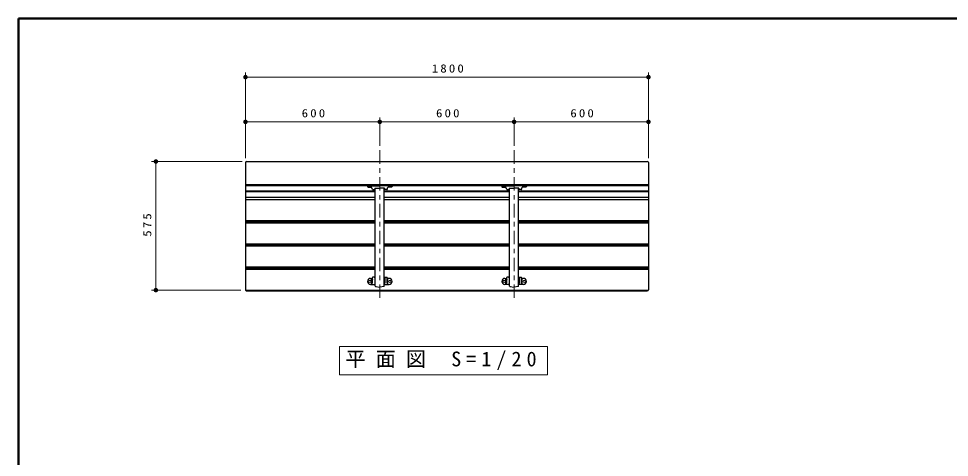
# Model space of a CAD drawing. Units: millimetres on the paper, scale 1:20. Extents: x -365 to 0, y -5 to 257.
# Drawn here: x -365 to -157.1, y 158.9 to 257 of the extents above; entities that cross this region are included whole.
import ezdxf

# ---------------------------------------------------------------- set-up
doc = ezdxf.new("R2010")
doc.units = ezdxf.units.MM
doc.linetypes.add('USER2', pattern=[6, 3, -1, 1, -1])
doc.layers.add('LY_1', color=7, linetype='Continuous', lineweight=25)
doc.layers.add('LY_3', color=7, linetype='Continuous', lineweight=13)
doc.styles.add('ＭＳ ゴシック', font='')
doc.styles.get('ＭＳ ゴシック').set_extended_font_data('MS Gothic')

# ---------------------------------------------------------------- blocks, each defined once
blk = doc.blocks.new('filled_dot')
at = {"color": 0, "linetype": 'Continuous', "lineweight": -2, "const_width": 1.25}
blk.add_lwpolyline([(-0.625, 0, 1), (0.625, 0, 1)], format="xyb", close=True, dxfattribs=at)

msp = doc.modelspace()

# ---------------------------------------------------------------- linework, layer by layer
at = {"layer": 'LY_1', "lineweight": 13}
for p, q in [((-314.336, 225.817), (-314.336, 244.918)), ((-314.336, 243.918), (-224.336, 243.918)), ((-224.336, 225.817), (-224.336, 244.918)), ((-314.336, 225.817), (-314.336, 234.918)), ((-284.336, 228.567), (-284.336, 234.918)), ((-284.336, 228.567), (-284.336, 234.918)), ((-254.336, 228.567), (-254.336, 234.918)), ((-254.336, 228.567), (-254.336, 234.918)), ((-224.336, 225.817), (-224.336, 234.918)), ((-314.336, 233.918), (-284.336, 233.918)), ((-284.336, 233.918), (-254.336, 233.918)), ((-254.336, 233.918), (-224.336, 233.918)), ((-315.086, 225.067), (-335.336, 225.067)), ((-334.336, 196.317), (-334.336, 225.067)), ((-315.336, 196.317), (-335.336, 196.317)), ((-246.849, 183.68), (-293.349, 183.68)), ((-293.349, 183.68), (-293.349, 177.38)), ((-246.849, 177.38), (-246.849, 183.68)), ((-293.349, 177.38), (-246.849, 177.38))]:
    msp.add_line(p, q, dxfattribs=at)
at = {"layer": 'LY_1', "linetype": 'USER2', "lineweight": 13}
for p, q in [((-284.336, 227.567), (-284.336, 193.625)), ((-254.336, 227.567), (-254.336, 193.625))]:
    msp.add_line(p, q, dxfattribs=at)
at = {"layer": 'LY_1'}
for p, q in [((-314.336, 224.817), (-314.336, 196.375)), ((-314.086, 225.067), (-224.586, 225.067)), ((-224.336, 224.817), (-224.336, 196.375)), ((-314.336, 219.893), (-224.336, 219.893)), ((-314.336, 219.689), (-224.336, 219.689)), ((-314.336, 218.472), (-285.336, 218.472)), ((-314.336, 218.343), (-285.336, 218.343)), ((-287.086, 219.652), (-284.336, 219.652)), ((-287.086, 219.652), (-287.075, 219.447)), ((-286.975, 219.352), (-286.202, 219.352)), ((-285.974, 218.842), (-286.155, 219.32)), ((-285.88, 218.777), (-285.479, 218.777)), ((-285.419, 219.027), (-285.429, 218.825)), ((-285.369, 219.074), (-284.336, 219.074)), ((-285.336, 197.198), (-285.336, 219.074)), ((-281.586, 219.652), (-284.336, 219.652)), ((-283.303, 219.074), (-284.336, 219.074)), ((-283.336, 197.198), (-283.336, 219.074)), ((-283.336, 218.472), (-255.336, 218.472)), ((-283.336, 218.343), (-255.336, 218.343)), ((-283.253, 219.027), (-283.243, 218.825)), ((-282.792, 218.777), (-283.193, 218.777)), ((-282.698, 218.842), (-282.517, 219.32)), ((-281.697, 219.352), (-282.47, 219.352)), ((-281.586, 219.652), (-281.597, 219.447)), ((-257.086, 219.652), (-254.336, 219.652)), ((-257.086, 219.652), (-257.075, 219.447)), ((-256.975, 219.352), (-256.202, 219.352)), ((-255.974, 218.842), (-256.155, 219.32)), ((-255.88, 218.777), (-255.479, 218.777)), ((-255.419, 219.027), (-255.429, 218.825)), ((-255.369, 219.074), (-254.336, 219.074)), ((-255.336, 197.198), (-255.336, 219.074)), ((-251.586, 219.652), (-254.336, 219.652)), ((-253.303, 219.074), (-254.336, 219.074)), ((-253.336, 197.198), (-253.336, 219.074)), ((-253.336, 218.472), (-224.336, 218.472)), ((-253.336, 218.343), (-224.336, 218.343)), ((-253.253, 219.027), (-253.243, 218.825)), ((-252.792, 218.777), (-253.193, 218.777)), ((-252.698, 218.842), (-252.517, 219.32)), ((-251.697, 219.352), (-252.47, 219.352)), ((-251.586, 219.652), (-251.597, 219.447)), ((-314.336, 217.126), (-285.336, 217.126)), ((-314.336, 216.54), (-285.336, 216.54)), ((-283.336, 217.126), (-255.336, 217.126)), ((-283.336, 216.54), (-255.336, 216.54)), ((-253.336, 217.126), (-224.336, 217.126)), ((-253.336, 216.54), (-224.336, 216.54)), ((-314.336, 211.858), (-285.336, 211.858)), ((-314.336, 211.666), (-285.336, 211.666)), ((-314.336, 211.36), (-285.336, 211.36)), ((-283.336, 211.858), (-255.336, 211.858)), ((-283.336, 211.666), (-255.336, 211.666)), ((-283.336, 211.36), (-255.336, 211.36)), ((-253.336, 211.858), (-224.336, 211.858)), ((-253.336, 211.666), (-224.336, 211.666)), ((-253.336, 211.36), (-224.336, 211.36)), ((-314.336, 206.678), (-285.336, 206.678)), ((-314.336, 206.486), (-285.336, 206.486)), ((-314.336, 206.179), (-285.336, 206.179)), ((-283.336, 206.678), (-255.336, 206.678)), ((-283.336, 206.486), (-255.336, 206.486)), ((-283.336, 206.179), (-255.336, 206.179)), ((-253.336, 206.678), (-224.336, 206.678)), ((-253.336, 206.486), (-224.336, 206.486)), ((-253.336, 206.179), (-224.336, 206.179)), ((-314.336, 201.497), (-285.336, 201.497)), ((-314.336, 201.306), (-285.336, 201.306)), ((-314.336, 200.999), (-285.336, 200.999)), ((-283.336, 201.497), (-255.336, 201.497)), ((-283.336, 201.306), (-255.336, 201.306)), ((-283.336, 200.999), (-255.336, 200.999)), ((-253.336, 201.497), (-224.336, 201.497)), ((-253.336, 201.306), (-224.336, 201.306)), ((-253.336, 200.999), (-224.336, 200.999)), ((-286.411, 198.95), (-286.096, 198.95)), ((-286.411, 197.6), (-285.336, 197.6)), ((-286.168, 197.712), (-286.168, 198.849)), ((-286.074, 198.964), (-285.977, 199.147)), ((-285.972, 198.625), (-285.972, 199.043)), ((-285.532, 199.2), (-285.889, 199.2)), ((-285.432, 199.1), (-285.432, 197.858)), ((-285.382, 197.808), (-285.336, 197.808)), ((-283.336, 197.808), (-283.29, 197.808)), ((-283.336, 197.6), (-282.261, 197.6)), ((-283.24, 199.1), (-283.24, 197.858)), ((-283.14, 199.2), (-282.783, 199.2)), ((-282.7, 198.625), (-282.7, 199.043)), ((-282.598, 198.964), (-282.695, 199.147)), ((-282.261, 198.95), (-282.576, 198.95)), ((-282.504, 197.712), (-282.504, 198.849)), ((-256.411, 198.95), (-256.096, 198.95)), ((-255.336, 197.6), (-256.411, 197.6)), ((-256.168, 197.712), (-256.168, 198.849)), ((-256.074, 198.964), (-255.977, 199.147)), ((-255.972, 198.625), (-255.972, 199.043)), ((-255.532, 199.2), (-255.889, 199.2)), ((-255.432, 199.1), (-255.432, 197.858)), ((-255.336, 197.808), (-255.382, 197.808)), ((-253.29, 197.808), (-253.336, 197.808)), ((-252.261, 197.6), (-253.336, 197.6)), ((-253.24, 199.1), (-253.24, 197.858)), ((-253.14, 199.2), (-252.783, 199.2)), ((-252.7, 198.625), (-252.7, 199.043)), ((-252.598, 198.964), (-252.695, 199.147)), ((-252.261, 198.95), (-252.576, 198.95)), ((-252.504, 197.712), (-252.504, 198.849)), ((-314.336, 196.317), (-224.336, 196.317)), ((-314.086, 196.125), (-224.586, 196.125)), ((-285.293, 197.149), (-284.336, 197.005)), ((-283.379, 197.149), (-284.336, 197.005)), ((-255.293, 197.149), (-254.336, 197.005)), ((-253.379, 197.149), (-254.336, 197.005))]:
    msp.add_line(p, q, dxfattribs=at)
for points in [[(-286.168, 197.712), (-286.13, 197.73), (-286.095, 197.754), (-286.066, 197.78), (-286.04, 197.813), (-286.023, 197.85), (-286.011, 197.892), (-286.003, 197.94), (-285.997, 197.996), (-285.992, 198.065), (-285.988, 198.141), (-285.984, 198.221), (-285.981, 198.303), (-285.979, 198.383), (-285.977, 198.459), (-285.975, 198.527), (-285.974, 198.586), (-285.973, 198.631), (-285.972, 198.661), (-285.972, 198.671), (-285.972, 198.661), (-285.972, 198.625)], [(-282.504, 197.712), (-282.542, 197.73), (-282.577, 197.754), (-282.607, 197.78), (-282.632, 197.813), (-282.649, 197.85), (-282.661, 197.892), (-282.669, 197.94), (-282.675, 197.996), (-282.68, 198.065), (-282.684, 198.141), (-282.688, 198.221), (-282.691, 198.303), (-282.693, 198.383), (-282.695, 198.459), (-282.697, 198.527), (-282.698, 198.586), (-282.699, 198.631), (-282.7, 198.661), (-282.7, 198.671), (-282.7, 198.661), (-282.7, 198.625)], [(-256.168, 197.712), (-256.13, 197.73), (-256.095, 197.754), (-256.066, 197.78), (-256.04, 197.813), (-256.023, 197.85), (-256.011, 197.892), (-256.003, 197.94), (-255.997, 197.996), (-255.992, 198.065), (-255.988, 198.141), (-255.984, 198.221), (-255.981, 198.303), (-255.979, 198.383), (-255.977, 198.459), (-255.975, 198.527), (-255.974, 198.586), (-255.973, 198.631), (-255.972, 198.661), (-255.972, 198.671), (-255.972, 198.661), (-255.972, 198.625)], [(-252.504, 197.712), (-252.542, 197.73), (-252.577, 197.754), (-252.607, 197.78), (-252.632, 197.813), (-252.649, 197.85), (-252.661, 197.892), (-252.669, 197.94), (-252.675, 197.996), (-252.68, 198.065), (-252.684, 198.141), (-252.688, 198.221), (-252.691, 198.303), (-252.693, 198.383), (-252.695, 198.459), (-252.697, 198.527), (-252.698, 198.586), (-252.699, 198.631), (-252.7, 198.661), (-252.7, 198.671), (-252.7, 198.661), (-252.7, 198.625)]]:
    msp.add_lwpolyline(points, dxfattribs=at)
at = {"layer": 'LY_1', "lineweight": 13}
for centre in [(-286.586, 198.275), (-282.086, 198.275), (-256.586, 198.275), (-252.086, 198.275)]:
    msp.add_circle(centre, 0.225, dxfattribs=at)
at = {"layer": 'LY_1'}
for centre, radius, start, end in [((-314.086, 224.817), 0.25, 90, 180), ((-224.586, 224.817), 0.25, 0, 90), ((-286.975, 219.452), 0.1, 183, 270), ((-286.202, 219.302), 0.05, 20.79686, 90), ((-285.88, 218.877), 0.1, 200.79686, 270), ((-285.479, 218.827), 0.05, 270, 357), ((-285.369, 219.024), 0.05, 90, 177), ((-283.303, 219.024), 0.05, 3, 90), ((-283.193, 218.827), 0.05, 183, 270), ((-282.792, 218.877), 0.1, 270, 339.20314), ((-282.47, 219.302), 0.05, 90, 159.20314), ((-281.697, 219.452), 0.1, 270, 357), ((-256.975, 219.452), 0.1, 183, 270), ((-256.202, 219.302), 0.05, 20.79686, 90), ((-255.88, 218.877), 0.1, 200.79686, 270), ((-255.479, 218.827), 0.05, 270, 357), ((-255.369, 219.024), 0.05, 90, 177), ((-253.303, 219.024), 0.05, 3, 90), ((-253.193, 218.827), 0.05, 183, 270), ((-252.792, 218.877), 0.1, 270, 339.20314), ((-252.47, 219.302), 0.05, 90, 159.20314), ((-251.697, 219.452), 0.1, 270, 357), ((-286.411, 198.275), 0.675, 90, 270), ((-286.096, 198.975), 0.025, 270, 332.13251), ((-285.889, 199.1), 0.1, 90, 152.13251), ((-285.532, 199.1), 0.1, 0, 90), ((-285.382, 197.858), 0.05, 180, 270), ((-283.29, 197.858), 0.05, 270, 0.00001), ((-283.14, 199.1), 0.1, 90, 180), ((-282.783, 199.1), 0.1, 27.86749, 90), ((-282.576, 198.975), 0.025, 207.86749, 270), ((-282.261, 198.275), 0.675, 270, 90), ((-256.411, 198.275), 0.675, 90, 270), ((-256.096, 198.975), 0.025, 270, 332.13251), ((-255.889, 199.1), 0.1, 90, 152.13251), ((-255.532, 199.1), 0.1, 0, 90), ((-255.382, 197.858), 0.05, 179.99999, 270), ((-253.29, 197.858), 0.05, 270, 0), ((-253.14, 199.1), 0.1, 90, 180), ((-252.783, 199.1), 0.1, 27.86749, 90), ((-252.576, 198.975), 0.025, 207.86749, 270), ((-252.261, 198.275), 0.675, 270, 90), ((-314.086, 196.375), 0.25, 179.99999, 270), ((-285.286, 197.198), 0.05, 180, 261.46923), ((-283.386, 197.198), 0.05, 278.53077, 0), ((-255.286, 197.198), 0.05, 180, 261.46923), ((-253.386, 197.198), 0.05, 278.53077, 0), ((-224.586, 196.375), 0.25, 270, 0)]:
    msp.add_arc(centre, radius, start, end, dxfattribs=at)
at = {"layer": 'LY_3', "lineweight": 50}
for p, q in [((-365, 257), (-365, 0)), ((0, 257), (-365, 257))]:
    msp.add_line(p, q, dxfattribs=at)

# ---------------------------------------------------------------- block references
at = {"layer": 'LY_1', "lineweight": 13, "xscale": 0.4, "yscale": 0.4}
for p in [(-314.336, 243.918), (-314.336, 233.918), (-284.336, 233.918), (-254.336, 233.918)]:
    msp.add_blockref('filled_dot', p, dxfattribs=at)
for p, rotation in [((-224.336, 243.918), 180), ((-284.336, 233.918), 180), ((-254.336, 233.918), 180), ((-224.336, 233.918), 180), ((-334.336, 225.067), 270), ((-334.336, 196.317), 90)]:
    msp.add_blockref('filled_dot', p, dxfattribs=dict(at, rotation=rotation))

# ---------------------------------------------------------------- texts
at = {"layer": 'LY_1', "style": 'ＭＳ ゴシック'}
for s, insert, char_height, attachment_point in [('\\T1.33;\\W1.15;1800', (-268.915, 244.918), 1.833, 8), ('\\T1.33;\\W1.15;600', (-298.919, 234.918), 1.833, 8), ('\\T1.33;\\W1.15;600', (-268.919, 234.918), 1.833, 8), ('\\T1.33;\\W1.15;600', (-238.919, 234.918), 1.833, 8), ('\\T1.5;平面図\\~S=1/20', (-270.099, 180.53), 3.299, 5)]:
    msp.add_mtext(s, dxfattribs=dict(at, insert=insert, char_height=char_height, attachment_point=attachment_point))
at = {"layer": 'LY_1', "insert": (-335.336, 211.109), "char_height": 1.833, "attachment_point": 8, "rotation": 90, "style": 'ＭＳ ゴシック'}
msp.add_mtext('\\T1.33;\\W1.15;575', dxfattribs=at)

doc.saveas('drawing.dxf')
